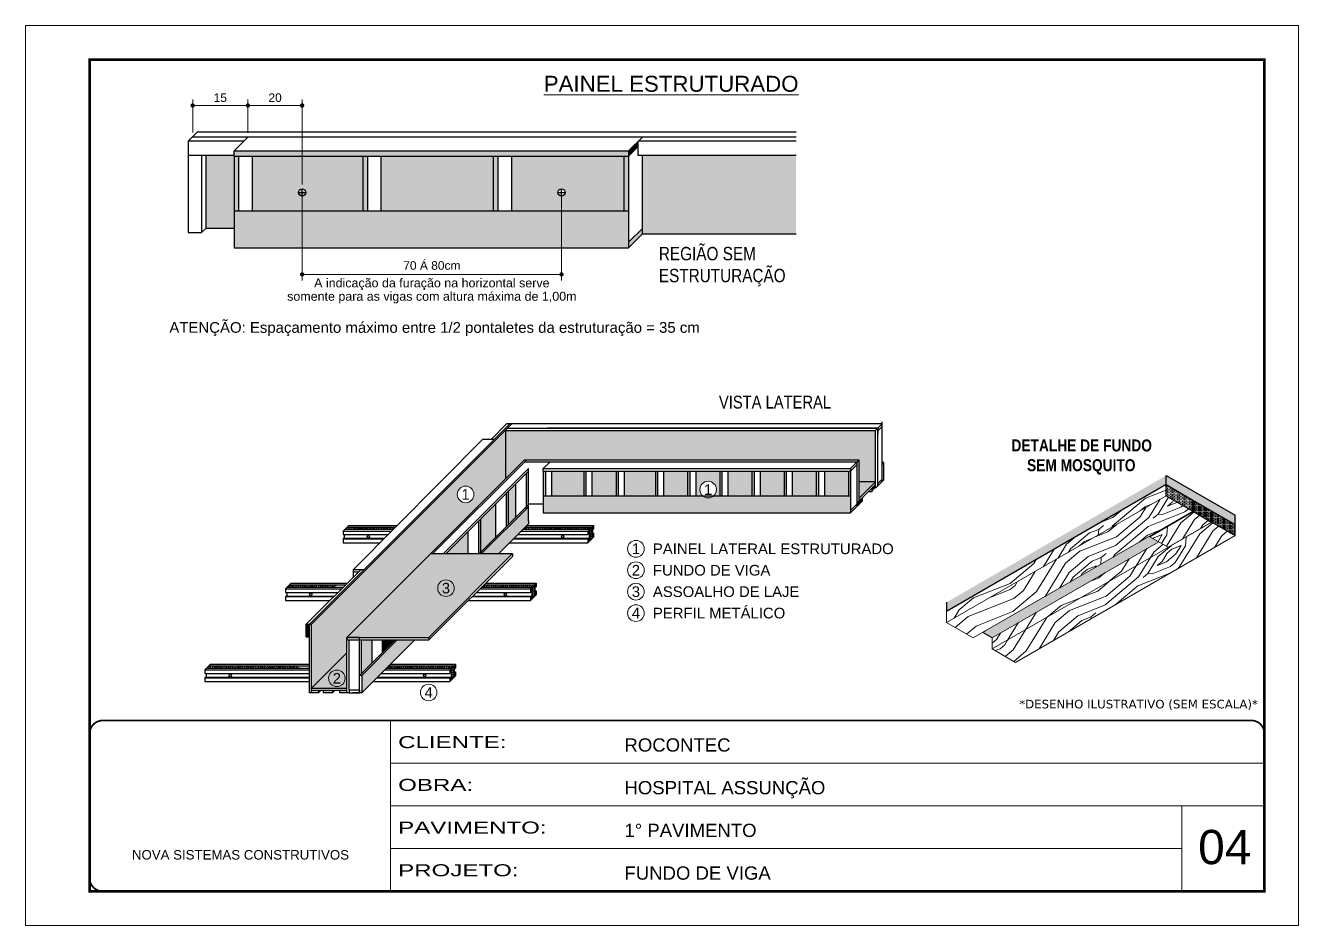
# Model space of a CAD drawing. Extents: x 3090 to 9343, y 762 to 5258.
# Drawn here: x 7845 to 9330, y 4208 to 5258 of the extents above; entities that cross this region are included whole.
import ezdxf
from ezdxf.enums import TextEntityAlignment as Align

# ---------------------------------------------------------------- set-up
doc = ezdxf.new("R2010")
doc.units = 0
doc.linetypes.add('CONTINUO', pattern=[0])
doc.linetypes.add('DASHED', pattern=[0.75, 0.5, -0.25])
for name, color, linetype, lineweight in [('CARIMBO', 255, 'Continuous', 9), ('Demarcação 1', 251, 'Continuous', 9), ('Folhas', 255, 'Continuous', 9), ('fundo', 100, 'Continuous', 9), ('Madeira', 126, 'Continuous', 18), ('SARRAFO DE PRESSAO', 251, 'DASHED', 9)]:
    doc.layers.add(name, color=color, linetype=linetype, lineweight=lineweight)
for name, color, linetype in [('COTA', 241, 'Continuous'), ('HACHURA MADEIRAS', 1, 'Continuous'), ('material do compensado', 7, 'Continuous'), ('texto', 7, 'Continuous')]:
    doc.layers.add(name, color=color, linetype=linetype)
doc.layers.add('Demarcação 2', color=7, linetype='Continuous', lineweight=9, true_color=0xe0e0e0)
doc.styles.add('ARIAL', font='arial.ttf')
doc.styles.add('CESAR1', font='arial.ttf', dxfattribs={"oblique": 15})
doc.styles.add('ROMANC', font='techb___.ttf', dxfattribs={"height": 2.5})
doc.styles.get("Standard").update_dxf_attribs({"font": 'arial.ttf'})
doc.styles.add('stylellllll', font='verdana.ttf', dxfattribs={"height": 2})
doc.styles.add('Tecnologia', font='')
doc.styles.add('texto', font='ARIALN.TTF')
doc.styles.get('Tecnologia').set_extended_font_data('Forgotten Futurist')
doc.dimstyles.new('1x', dxfattribs={"dimtxt": 10, "dimasz": 5, "dimexe": 7, "dimexo": 5, "dimgap": 4, "dimtad": 1, "dimdec": 1, "dimdsep": 46, "dimtxsty": 'Standard', "dimblk": 'DOT', "dimcen": 0.09, "dimclrd": 4, "dimclre": 4, "dimclrt": 2, "dimadec": 0, "dimazin": 2, "dimtfac": 1, "dimtdec": 1, "dimtmove": 0, "dimatfit": 3, "dimldrblk": 'DOT', "dimfxl": 1, "dimtolj": 1, "dimtzin": 0, "dimlwd": 9, "dimlwe": 9, "dimarcsym": 0})
pattern_1 = [(45, (5637.4348, 52896.9668), (0.99436891, 3.64601934), [4.6875, -0.9375, 0, -0.9375])]
pattern_2 = [(355, (-40489.24, 1860.12), (111.07494, 93.20294), [5.12645, -97.40264]), (85, (-40445.26, 1892.29), (-93.20294, 111.07494), [10.2529, -92.27619]), (40, (-40466.58, 1883.87), (8.936, 102.13894), [7.24881, -21.74642, 7.24881, -14.497615, 50.751904, -43.50449]), (40, (-40494.79, 1855.46), (8.936, 102.13894), [7.24983, -14.49967, 7.24983, -115.99871]), (40, (-40458.15, 1862.546), (8.936, 102.13894), [7.24983, -137.7482]), (40, (-40448.384, 1856.546), (8.936, 102.13894), [7.24983, -137.7482]), (40, (-40462.81, 1868.1), (8.936, 102.13894), [7.24983, -137.7482]), (40, (-40467.47, 1873.65), (8.936, 102.13894), [14.49967, -130.49838]), (40, (-40435.235, 1948.024), (8.936, 102.13894), [14.49967, -130.49838]), (40, (-40477.24, 1879.654), (8.936, 102.13894), [28.99933, -115.99871]), (40, (-40481.9, 1885.21), (8.936, 102.13894), [28.99933, -115.99871]), (40, (-40412.83, 1910.04), (8.936, 102.13894), [28.99933, -115.99871]), (40, (-40486.11, 1895.87), (8.936, 102.13894), [21.7497, -123.24834]), (40, (-40505.2, 1912.98), (8.936, 102.13894), [21.7497, -123.24834]), (40, (-40495.88, 1901.87), (8.936, 102.13894), [21.7497, -123.24834]), (40, (-40426.81, 1926.7), (8.936, 102.13894), [36.24951, -108.74853]), (40, (-40436.575, 1932.7), (8.936, 102.13894), [36.24951, -108.74853]), (40, (-40428.595, 1906.275), (8.936, 102.13894), [50.74931, -94.24873]), (21.56505, (-40478.132, 1869.44), (102.138945, -8.936), [11.4631, -217.79893]), (21.56505, (-40455.024, 1898.295), (102.138945, -8.936), [11.4631, -217.79893]), (21.56505, (-40461.024, 1888.528), (102.138945, -8.936), [11.4631, -217.79893]), (21.56505, (-40484.133, 1859.673), (102.138945, -8.936), [22.9262, -206.33583]), (21.56505, (-40459.684, 1903.85), (102.138945, -8.936), [34.3893, -194.87273]), (21.56505, (-40469.45, 1909.85), (102.138945, -8.936), [45.8524, -183.40963]), (21.56505, (-40479.22, 1915.85), (102.138945, -8.936), [45.8524, -183.40963]), (21.56505, (-40491.86, 1947.83), (102.138945, -8.936), [45.8524, -183.40963]), (21.56505, (-40492.75, 1937.62), (102.138945, -8.936), [57.3155, -171.94653]), (21.56505, (-40488.54, 1926.957), (102.138945, -8.936), [57.3155, -171.94653]), (58.43495, (-40456.364, 1882.974), (8.936, 102.138945), [11.4631, -217.79893]), (58.43495, (-40472.58, 1874.1), (8.936, 102.138945), [11.4631, -217.79893]), (58.43495, (-40489.24, 1860.12), (8.936, 102.138945), [22.9262, -206.33583]), (58.43495, (-40457.26, 1872.76), (8.936, 102.138945), [22.9262, -206.33583]), (58.43495, (-40499.9, 1855.907), (8.936, 102.138945), [34.3893, -194.87273]), (58.43495, (-40510.114, 1856.8), (8.936, 102.138945), [45.8524, -183.40963]), (58.43495, (-40417.743, 1853.865), (8.936, 102.138945), [45.8524, -183.40963]), (58.43495, (-40452.598, 1867.206), (8.936, 102.138945), [45.8524, -183.40963]), (58.43495, (-40433.063, 1855.205), (8.936, 102.138945), [57.3155, -171.94653]), (58.43495, (-40442.83, 1861.206), (8.936, 102.138945), [57.3155, -171.94653])]
pattern_3 = [(0, (-29596.7228, -5893.8315), (0.82275303, 1.645506056), [0, -1.645506056])]

# ---------------------------------------------------------------- blocks, each defined once
blk = doc.blocks.new('9999999999')
at = {"color": 30, "linetype": 'CONTINUO'}
for p, q in [((98564.6, 34230.2), (98564.6, 34429.4)), ((98564.6, 34379.6), (99584, 34379.6)), ((98564.6, 34329.8), (99488, 34329.8)), ((99584, 34329.8), (99488, 34329.8)), ((99488, 34329.8), (99488, 34230.2)), ((98564.6, 34280), (99488, 34280))]:
    blk.add_line(p, q, dxfattribs=at)
at = {"color": 30, "linetype": 'CONTINUO', "const_width": 2}
blk.add_lwpolyline([(99584, 34230.2), (99584, 34414.4, 0.414214), (99569, 34429.4), (98229, 34429.4, 0.414214), (98214, 34414.4), (98214, 34245.2, 0.414214), (98229, 34230.2), (99584, 34230.2)], format="xyb", dxfattribs=at)
at = {"layer": 'Folhas'}
blk.add_lwpolyline([(98139, 34190.2), (99624, 34190.2), (99624, 35240.2), (98139, 35240.2)], close=True, dxfattribs=at)
at = {"layer": 'Folhas', "color": 30, "const_width": 3}
blk.add_lwpolyline([(98214, 34230.2), (99584, 34230.2), (99584, 35200.2), (98214, 35200.2)], close=True, dxfattribs=at)
at = {"color": 7, "linetype": 'Continuous', "ltscale": 5, "style": 'ARIAL'}
for s, height, p in [('ROCONTEC', 15.48, (98837.7, 34393.1)), ('HOSPITAL ASSUNÇÃO', 15.483, (98837.7, 34343.3)), ('1° PAVIMENTO', 15.483, (98837.7, 34293.5)), ('NOVA SISTEMAS CONSTRUTIVOS', 11.059, (98263.2, 34267.2)), ('FUNDO DE VIGA', 15.483, (98837.7, 34243.7))]:
    blk.add_text(s, height=height, dxfattribs=at).set_placement(p)
at = {"layer": 'Folhas', "color": 7, "style": 'Tecnologia', "width": 1.5}
for s, p in [('CLIENTE:', (98573.7, 34397.2)), ('OBRA:', (98573.7, 34347.3)), ('PAVIMENTO:', (98573.7, 34297.5)), ('PROJETO:', (98573.7, 34247.7))]:
    blk.add_text(s, height=14, dxfattribs=at).set_placement(p)
blk = doc.blocks.new('_Dot')
at = {"color": 0, "linetype": 'ByBlock', "lineweight": -2}
blk.add_line((-0.5, 0), (-1, 0), dxfattribs=at)
at = {"color": 0, "linetype": 'ByBlock', "const_width": 0.5}
blk.add_lwpolyline([(-0.25, 0, 1), (0.25, 0, 1)], format="xyb", close=True, dxfattribs=at)
blk = doc.blocks.new('*D7')
at = {"layer": 'COTA', "color": 4, "lineweight": 9, "transparency": 16777216}
for p, q in [((8040, 5132.9), (8040, 5171.3)), ((8104.4, 5132.5), (8104.4, 5171.3)), ((8045, 5164.3), (8099.4, 5164.3))]:
    blk.add_line(p, q, dxfattribs=at)
at = {"layer": 'Defpoints', "color": 0, "transparency": 16777216}
for p in [(8104.4, 5164.3), (8040, 5127.9), (8104.4, 5127.5)]:
    blk.add_point(p, dxfattribs=at)
at = {"layer": 'COTA', "color": 4, "lineweight": 9, "transparency": 16777216, "xscale": 5, "yscale": 5, "zscale": 5, "rotation": 180}
blk.add_blockref('_Dot', (8040, 5164.3), dxfattribs=at)
at = {"layer": 'COTA', "color": 4, "lineweight": 9, "transparency": 16777216, "xscale": 5, "yscale": 5, "zscale": 5}
blk.add_blockref('_Dot', (8104.4, 5164.3), dxfattribs=at)
at = {"layer": 'COTA', "color": 2, "transparency": 16777216, "insert": (8072.2, 5173.4), "char_height": 10, "attachment_point": 5}
blk.add_mtext('\\A1;15', dxfattribs=at)
blk = doc.blocks.new('*D8')
at = {"layer": 'COTA', "color": 4, "lineweight": 9, "transparency": 16777216}
for p, q in [((8104.4, 5132.5), (8104.4, 5171.3)), ((8167.7, 5072), (8167.7, 5171.3)), ((8109.4, 5164.3), (8162.7, 5164.3))]:
    blk.add_line(p, q, dxfattribs=at)
at = {"layer": 'Defpoints', "color": 0, "transparency": 16777216}
for p in [(8167.7, 5164.3), (8104.4, 5127.5), (8167.7, 5067)]:
    blk.add_point(p, dxfattribs=at)
at = {"layer": 'COTA', "color": 4, "lineweight": 9, "transparency": 16777216, "xscale": 5, "yscale": 5, "zscale": 5, "rotation": 180}
blk.add_blockref('_Dot', (8104.4, 5164.3), dxfattribs=at)
at = {"layer": 'COTA', "color": 4, "lineweight": 9, "transparency": 16777216, "xscale": 5, "yscale": 5, "zscale": 5}
blk.add_blockref('_Dot', (8167.7, 5164.3), dxfattribs=at)
at = {"layer": 'COTA', "color": 2, "transparency": 16777216, "insert": (8136.1, 5173.4), "char_height": 10, "attachment_point": 5}
blk.add_mtext('\\A1;20', dxfattribs=at)
blk = doc.blocks.new('*D9')
at = {"layer": 'COTA', "color": 4, "lineweight": 9, "transparency": 16777216}
for p, q in [((8167.7, 5062), (8167.7, 4960.2)), ((8470.2, 5062), (8470.2, 4960.2)), ((8172.7, 4967.2), (8465.2, 4967.2))]:
    blk.add_line(p, q, dxfattribs=at)
at = {"layer": 'Defpoints', "color": 0, "transparency": 16777216}
for p in [(8167.7, 5067), (8470.2, 5067), (8470.2, 4967.2)]:
    blk.add_point(p, dxfattribs=at)
at = {"layer": 'COTA', "color": 4, "lineweight": 9, "transparency": 16777216, "xscale": 5, "yscale": 5, "zscale": 5, "rotation": 180}
blk.add_blockref('_Dot', (8167.7, 4967.2), dxfattribs=at)
at = {"layer": 'COTA', "color": 4, "lineweight": 9, "transparency": 16777216, "xscale": 5, "yscale": 5, "zscale": 5}
blk.add_blockref('_Dot', (8470.2, 4967.2), dxfattribs=at)
at = {"layer": 'COTA', "color": 2, "transparency": 16777216, "insert": (8319, 4977.6), "char_height": 10, "attachment_point": 5}
blk.add_mtext('\\A1;70 Á 80cm', dxfattribs=at)

msp = doc.modelspace()

# ---------------------------------------------------------------- hatches: boundary and pattern name
at = {"linetype": 'ByBlock', "ltscale": 2}
for points in [[(8548.27, 5111.42), (8088.22, 5111.42), (8088.22, 5105.04), (8548.27, 5105.04)], [(8088.11, 5041.33), (8093.43, 5041.33), (8093.43, 5104.93), (8088.11, 5104.93)], [(8238.29, 5041.33), (8243.61, 5041.33), (8243.62, 5104.93), (8238.29, 5104.93)], [(8429.24, 4693.84), (8431.59, 4696.19), (8431.59, 4737.63), (8429.24, 4735.28)], [(8448.89, 4709.07), (8451.33, 4709.07), (8451.33, 4737.79), (8448.89, 4737.79)], [(8496.17, 4709.07), (8498.61, 4709.07), (8498.61, 4737.79), (8496.17, 4737.79)], [(8533.7, 4709.07), (8536.14, 4709.07), (8536.14, 4737.79), (8533.7, 4737.79)], [(8579.63, 4709.07), (8582.07, 4709.07), (8582.07, 4737.79), (8579.63, 4737.79)], [(8617.17, 4709.07), (8619.6, 4709.07), (8619.6, 4737.79), (8617.17, 4737.79)], [(8654.7, 4709.07), (8657.14, 4709.07), (8657.14, 4737.79), (8654.7, 4737.79)], [(8692.23, 4709.07), (8694.67, 4709.07), (8694.67, 4737.79), (8692.23, 4737.79)], [(8729.77, 4709.07), (8732.2, 4709.07), (8732.2, 4737.79), (8729.77, 4737.79)], [(8767.3, 4709.07), (8769.74, 4709.07), (8769.74, 4737.79), (8767.3, 4737.79)], [(8804.83, 4709.07), (8807.27, 4709.07), (8807.27, 4737.79), (8804.83, 4737.79)], [(8846.16, 4747.77), (8844.14, 4747.77), (8844.14, 4745.54)], [(8405.9, 4672.97), (8408.25, 4675.33), (8408.25, 4714.62), (8405.9, 4712.27)], [(8429.35, 4693.94), (8429.35, 4696.42), (8375.95, 4643.02), (8375.95, 4641.14), (8376.54, 4641.14)], [(8375.84, 4681.88), (8373.49, 4679.53), (8373.49, 4641.03), (8375.84, 4641.03)], [(8278.68, 4541.01), (8276.11, 4541.01), (8234.66, 4499.55), (8237.22, 4499.55)], [(8261.47, 4526.36), (8263.82, 4528.72), (8263.82, 4540.9), (8261.47, 4540.9)]]:
    msp.add_hatch(color=256, dxfattribs=at).paths.add_polyline_path(points)
for points in [[(8559.62, 5116.3), (8559.62, 5122.67), (8548.27, 5111.42), (8548.27, 5105.04)], [(8390.67, 5041.33), (8396, 5041.33), (8396, 5105.04), (8390.67, 5105.04)], [(8836.53, 4717.98), (8836.53, 4722.18), (8832.3, 4717.98), (8832.3, 4713.79)], [(8821.36, 4707.14), (8815.38, 4701.2), (8815.38, 4697.01), (8821.36, 4702.94)], [(8176.14, 4559.16), (8172.47, 4559.16), (8172.47, 4544.3), (8176.14, 4544.3)]]:
    msp.add_hatch(color=256).paths.add_polyline_path(points)
h = msp.add_hatch(color=256)
h.paths.add_polyline_path([(8548.27, 5004.79), (8548.27, 4998.41), (8564.5, 5014.5), (8564.5, 5020.88)])
h.paths.add_polyline_path([(8542.95, 5041.33), (8548.27, 5041.33), (8548.27, 5105.04), (8542.95, 5105.04)])
at = {"linetype": 'Continuous', "ltscale": 1.5}
h = msp.add_hatch(dxfattribs=at)
h.set_pattern_fill('ANSI36', color=256, scale=15, style=0)
h.set_pattern_definition(pattern_1)
h.paths.add_polyline_path([(8219.9, 4672.46), (8217.4, 4669.95), (8273.96, 4669.95), (8276.45, 4672.46)])
h = msp.add_hatch(dxfattribs=at)
h.set_pattern_fill('ANSI36', color=256, scale=15, style=0)
h.set_pattern_definition(pattern_1)
h.paths.add_polyline_path([(8505.59, 4672.46), (8427.86, 4672.46), (8425.36, 4669.95), (8503.09, 4669.95)])
h.paths.add_polyline_path([(8505.59, 4672.46), (8503.09, 4669.95), (8503.09, 4656.34), (8505.59, 4658.84)])
h = msp.add_hatch(dxfattribs=at)
h.set_pattern_fill('ANSI36', color=256, scale=15, style=0)
h.set_pattern_definition(pattern_1)
h.paths.add_polyline_path([(8152.92, 4605.09), (8150.42, 4602.58), (8206.98, 4602.58), (8209.48, 4605.09)])
h = msp.add_hatch(dxfattribs=at)
h.set_pattern_fill('ANSI36', color=256, scale=15, style=0)
h.set_pattern_definition(pattern_1)
h.paths.add_polyline_path([(8438.61, 4605.09), (8436.11, 4602.58), (8436.11, 4588.97), (8438.61, 4591.47)])
h.paths.add_polyline_path([(8379.61, 4605.09), (8377.1, 4602.58), (8436.11, 4602.58), (8438.61, 4605.09)])
h = msp.add_hatch(dxfattribs=at)
h.set_pattern_fill('ANSI36', color=256, scale=15, style=0)
h.set_pattern_definition(pattern_1)
h.paths.add_polyline_path([(8058.85, 4510.46), (8056.34, 4507.96), (8163.82, 4507.96), (8163.82, 4510.46)])
h = msp.add_hatch(dxfattribs=at)
h.set_pattern_fill('ANSI36', color=256, scale=15, style=0)
h.set_pattern_definition(pattern_1)
h.paths.add_polyline_path([(8344.54, 4510.46), (8342.03, 4507.96), (8342.03, 4494.35), (8344.54, 4496.85)])
h.paths.add_polyline_path([(8268.44, 4510.46), (8265.93, 4507.96), (8342.03, 4507.96), (8344.54, 4510.46)])
at = {"linetype": 'ByBlock', "ltscale": 2}
h = msp.add_hatch(color=256, dxfattribs=at)
h.paths.add_polyline_path([(8186.92, 4482.17), (8178.7, 4482.17), (8178.7, 4479.25), (8186.92, 4479.25)])
h.paths.add_polyline_path([(8203.22, 4482.17), (8192.43, 4482.17), (8192.43, 4479.25), (8203.22, 4479.25)])
h.paths.add_polyline_path([(8219.77, 4482.17), (8211.55, 4482.17), (8211.55, 4479.25), (8219.77, 4479.25)])
at = {"layer": 'Demarcação 1'}
h = msp.add_hatch(color=256, dxfattribs=at)
h.paths.add_polyline_path([(8198.43, 4496.07, 1), (8217.79, 4496.07, 1)], flags=17)
h.paths.add_polyline_path([(8219.77, 4543.77), (8404.81, 4728.81), (8404.81, 4785.28), (8404.81, 4785.28), (8178.7, 4559.17), (8178.7, 4484.74), (8219.77, 4525.8)])
h.paths.add_polyline_path([(8348.63, 4710.6, -1), (8367.98, 4710.6, -1)], flags=16)
h.paths.add_polyline_path([(8200.23, 4486.82), (8215.99, 4486.82), (8215.99, 4505.37), (8200.23, 4505.37)], flags=24)
h.paths.add_polyline_path([(8350.43, 4701.35), (8366.18, 4701.35), (8366.18, 4719.91), (8350.43, 4719.91)], flags=24)
for points in [[(8404.81, 4728.81), (8426.75, 4750.75), (8817.31, 4750.75), (8817.31, 4725.12), (8836.53, 4725.12), (8836.53, 4785.28), (8404.81, 4785.28)], [(8817.31, 4725.12), (8817.31, 4706.07), (8836.53, 4725.12)]]:
    msp.add_hatch(color=256, dxfattribs=at).paths.add_polyline_path(points)
h = msp.add_hatch(color=256, dxfattribs=at)
h.paths.add_polyline_path([(8178.7, 4484.74), (8219.77, 4484.74), (8219.77, 4525.8)])
h.paths.add_polyline_path([(8198.43, 4496.07, -1), (8217.79, 4496.07, -1)], flags=16)
h.paths.add_polyline_path([(8200.23, 4486.82), (8215.99, 4486.82), (8215.99, 4505.37), (8200.23, 4505.37)], flags=24)
at = {"layer": 'Demarcação 2'}
for points in [[(8088.22, 5105.04), (8088.22, 5105.04), (8088.22, 5105.04), (8088.22, 5106.1), (8055.22, 5106.1), (8055.22, 5020.88), (8088.22, 5020.88)], [(8109.77, 5041.33), (8238.4, 5041.33), (8238.4, 5105.04), (8109.77, 5105.04)], [(8259.95, 5041.33), (8390.67, 5041.33), (8390.67, 5105.04), (8259.95, 5105.04)], [(8564.5, 5106.1), (8564.5, 5014.5), (8743.78, 5014.5), (8743.78, 5106.1)], [(8548.27, 5041.33), (8088.22, 5041.33), (8088.22, 5004.79), (8088.22, 4998.41), (8548.27, 4998.41)], [(8458.86, 4709.07), (8496.27, 4709.07), (8496.27, 4737.89), (8458.86, 4737.89)], [(8506.14, 4709.07), (8533.81, 4709.07), (8533.81, 4737.89), (8506.14, 4737.89)], [(8543.67, 4709.07), (8579.74, 4709.07), (8579.74, 4737.89), (8543.67, 4737.89)], [(8589.61, 4709.07), (8617.27, 4709.07), (8617.27, 4737.89), (8589.61, 4737.89)], [(8664.67, 4709.07), (8692.34, 4709.07), (8692.34, 4737.89), (8664.67, 4737.89)], [(8702.21, 4709.07), (8729.87, 4709.07), (8729.87, 4737.89), (8702.21, 4737.89)], [(8739.74, 4709.07), (8767.41, 4709.07), (8767.41, 4737.89), (8739.74, 4737.89)], [(8777.27, 4709.07), (8804.94, 4709.07), (8804.94, 4737.89), (8777.27, 4737.89)], [(8408.36, 4675.43), (8417.03, 4684.1), (8417.03, 4723.06), (8408.36, 4714.39)], [(8807.38, 4709.07), (8647.71, 4709.07, -0.3830345), (8634.78, 4709.07), (8449, 4709.07), (8449, 4689.07), (8807.38, 4689.07)], [(8375.95, 4643.02), (8393.69, 4660.76), (8393.69, 4699.72), (8375.95, 4681.99)], [(8431.7, 4679.21), (8431.7, 4696.29), (8376.54, 4641.14), (8396.54, 4641.14), (8431.69, 4676.29)], [(8335.1, 4641.14), (8361.28, 4641.14), (8361.28, 4667.31)], [(8237.01, 4501.9), (8249.26, 4514.15), (8249.26, 4541.01), (8237.01, 4541.01)], [(8298.98, 4541.01), (8293.49, 4541.01), (8278.68, 4541.01), (8237.22, 4499.55), (8237.22, 4479.25)], [(8263.93, 4528.82), (8276.11, 4541.01), (8263.93, 4541.01)]]:
    msp.add_hatch(color=256, dxfattribs=at).paths.add_polyline_path(points)
h = msp.add_hatch(color=256, dxfattribs=at)
h.paths.add_polyline_path([(8466, 5062.86, -1), (8474.36, 5062.86, -1)], flags=16)
h.paths.add_polyline_path([(8412.22, 5041.33), (8542.95, 5041.33), (8542.95, 5105.04), (8412.22, 5105.04)])
h = msp.add_hatch(color=256, dxfattribs=at)
h.paths.add_polyline_path([(8650.92, 4716.27, -1), (8631.57, 4716.27, -1)], flags=16)
h.paths.add_polyline_path([(8633.37, 4707.02), (8649.12, 4707.02), (8649.12, 4725.58), (8633.37, 4725.58)], flags=24)
h.paths.add_polyline_path([(8627.14, 4709.07), (8654.81, 4709.07), (8654.81, 4737.89), (8627.14, 4737.89)])
h = msp.add_hatch(color=256, dxfattribs=at)
h.paths.add_polyline_path([(8219.77, 4543.77), (8222.34, 4543.77), (8234.66, 4543.77), (8315.41, 4543.77), (8412.77, 4641.14), (8317.13, 4641.14)])
h.paths.add_polyline_path([(8327.51, 4591.76), (8343.37, 4591.76), (8343.37, 4610.64), (8327.51, 4610.64)], flags=24)
at = {"layer": 'fundo'}
h = msp.add_hatch(color=252, dxfattribs=at)
h.dxf.hatch_style = 1
h.paths.add_polyline_path([(8919.42, 4584.79), (8919.42, 4574.13), (9175.57, 4722.02), (9175.57, 4732.67)])
h = msp.add_hatch(color=252, dxfattribs=at)
h.dxf.hatch_style = 1
h.paths.add_polyline_path([(9206.65, 4714.73), (9175.57, 4732.67), (9175.57, 4722.02), (9206.65, 4704.08), (9255.98, 4675.59), (9255.98, 4686.25)])
h = msp.add_hatch(color=252, dxfattribs=at)
h.dxf.hatch_style = 1
h.paths.add_polyline_path([(9166.94, 4655.28), (9156.57, 4661.27), (9156.57, 4662.14), (8961.78, 4549.68), (8972.7, 4543.37)])
at = {"layer": 'HACHURA MADEIRAS'}
h = msp.add_hatch(dxfattribs=at)
h.set_pattern_fill('DOTS', scale=1.036539)
h.set_pattern_definition(pattern_3)
h.paths.add_polyline_path([(9206.65, 4691.05), (9206.65, 4704.08), (9175.57, 4722.02), (9175.57, 4709)])
h = msp.add_hatch(dxfattribs=at)
h.set_pattern_fill('DOTS', scale=1.036539)
h.set_pattern_definition(pattern_3)
h.paths.add_polyline_path([(9207.4, 4703.64), (9207.4, 4690.62), (9228.54, 4678.41), (9228.54, 4691.43)])
h = msp.add_hatch(dxfattribs=at)
h.set_pattern_fill('DOTS', scale=1.036539)
h.set_pattern_definition(pattern_3)
h.paths.add_polyline_path([(9228.84, 4691.26), (9228.84, 4678.24), (9255.98, 4662.57), (9255.98, 4675.59)])
at = {"layer": 'Madeira'}
h = msp.add_hatch(dxfattribs=at)
h.set_pattern_fill('PATRON00077', color=256, scale=102.529099, angle=355, pattern_type=2)
h.set_pattern_definition(pattern_2)
h.paths.add_polyline_path([(8919.42, 4574.13), (8919.42, 4561.11), (9175.57, 4709), (9175.57, 4722.02)])
h = msp.add_hatch(dxfattribs=at)
h.set_pattern_fill('PATRON00077', color=256, scale=102.529099, angle=355, pattern_type=2)
h.set_pattern_definition([(355, (-9386.72, -67380.45), (111.07494, 93.20294), [5.12645, -97.40264]), (85, (-9342.74, -67348.28), (-93.20294, 111.07494), [10.25291, -92.27619]), (40, (-9364.06, -67356.7), (8.936, 102.138945), [7.248807, -21.74642, 7.248807, -14.497615, 50.751904, -43.504487]), (40, (-9392.276, -67385.11), (8.936, 102.138945), [7.24983, -14.499665, 7.24983, -115.99871]), (40, (-9355.63, -67378.02), (8.936, 102.138945), [7.24983, -137.74821]), (40, (-9345.866, -67384.024), (8.936, 102.138945), [7.24983, -137.74821]), (40, (-9360.29, -67372.47), (8.936, 102.138945), [7.24983, -137.74821]), (40, (-9364.954, -67366.916), (8.936, 102.138945), [14.49967, -130.49838]), (40, (-9332.72, -67292.546), (8.936, 102.138945), [14.49967, -130.49838]), (40, (-9374.72, -67360.916), (8.936, 102.138945), [28.99933, -115.99871]), (40, (-9379.38, -67355.36), (8.936, 102.138945), [28.99933, -115.99871]), (40, (-9310.31, -67330.53), (8.936, 102.138945), [28.99933, -115.99871]), (40, (-9383.594, -67344.7), (8.936, 102.138945), [21.7497, -123.24834]), (40, (-9402.68, -67327.59), (8.936, 102.138945), [21.7497, -123.24834]), (40, (-9393.36, -67338.7), (8.936, 102.138945), [21.7497, -123.24834]), (40, (-9324.29, -67313.87), (8.936, 102.138945), [36.24951, -108.74853]), (40, (-9334.06, -67307.87), (8.936, 102.138945), [36.24951, -108.74853]), (40, (-9326.08, -67334.295), (8.936, 102.138945), [50.74931, -94.24873]), (21.56505, (-9375.614, -67371.13), (102.138945, -8.936), [11.4631, -217.79893]), (21.56505, (-9352.506, -67342.275), (102.138945, -8.936), [11.4631, -217.79893]), (21.56505, (-9358.506, -67352.04), (102.138945, -8.936), [11.4631, -217.79893]), (21.56505, (-9381.615, -67380.897), (102.138945, -8.936), [22.9262, -206.33583]), (21.56505, (-9357.166, -67336.72), (102.138945, -8.936), [34.3893, -194.87273]), (21.56505, (-9366.933, -67330.72), (102.138945, -8.936), [45.8524, -183.40963]), (21.56505, (-9376.7, -67324.72), (102.138945, -8.936), [45.8524, -183.40963]), (21.56505, (-9389.34, -67292.74), (102.138945, -8.936), [45.8524, -183.40963]), (21.56505, (-9390.234, -67302.95), (102.138945, -8.936), [57.31551, -171.94653]), (21.56505, (-9386.02, -67313.613), (102.138945, -8.936), [57.31551, -171.94653]), (58.43495, (-9353.846, -67357.596), (8.936, 102.138945), [11.4631, -217.79893]), (58.43495, (-9370.06, -67366.47), (8.936, 102.138945), [11.4631, -217.79893]), (58.43495, (-9386.72, -67380.45), (8.936, 102.138945), [22.9262, -206.33583]), (58.43495, (-9354.74, -67367.81), (8.936, 102.138945), [22.9262, -206.33583]), (58.43495, (-9397.383, -67384.663), (8.936, 102.138945), [34.3893, -194.87273]), (58.43495, (-9407.596, -67383.77), (8.936, 102.138945), [45.8524, -183.40963]), (58.43495, (-9315.225, -67386.705), (8.936, 102.138945), [45.8524, -183.40963]), (58.43495, (-9350.08, -67373.363), (8.936, 102.138945), [45.8524, -183.40963]), (58.43495, (-9330.545, -67385.365), (8.936, 102.138945), [57.31551, -171.94653]), (58.43495, (-9340.313, -67379.364), (8.936, 102.138945), [57.31551, -171.94653])])
h.paths.add_polyline_path([(8919.42, 4561.11), (8950.5, 4543.17), (9206.65, 4691.05), (9175.57, 4709)])
h = msp.add_hatch(dxfattribs=at)
h.set_pattern_fill('PATRON00077', color=256, scale=102.529099, angle=355, pattern_type=2)
h.set_pattern_definition(pattern_2)
h.paths.add_polyline_path([(8999.85, 4514.69), (9255.98, 4662.57), (9228.84, 4678.24), (8972.8, 4530.41)])
h = msp.add_hatch(dxfattribs=at)
h.set_pattern_fill('PATRON00077', color=256, scale=102.529099, angle=355, pattern_type=2)
h.set_pattern_definition([(355, (-40511.2, 1872.86), (111.07494, 93.20294), [5.12645, -97.40264]), (85, (-40467.22, 1905.03), (-93.20294, 111.07494), [10.2529, -92.27619]), (40, (-40488.54, 1896.61), (8.936, 102.13894), [7.24881, -21.74642, 7.24881, -14.497615, 50.751904, -43.50449]), (40, (-40516.76, 1868.2), (8.936, 102.13894), [7.24983, -14.49967, 7.24983, -115.99871]), (40, (-40480.116, 1875.285), (8.936, 102.13894), [7.24983, -137.7482]), (40, (-40470.35, 1869.285), (8.936, 102.13894), [7.24983, -137.7482]), (40, (-40484.776, 1880.84), (8.936, 102.13894), [7.24983, -137.7482]), (40, (-40489.436, 1886.39), (8.936, 102.13894), [14.49967, -130.49838]), (40, (-40457.2, 1960.76), (8.936, 102.13894), [14.49967, -130.49838]), (40, (-40499.2, 1892.39), (8.936, 102.13894), [28.99933, -115.99871]), (40, (-40503.86, 1897.95), (8.936, 102.13894), [28.99933, -115.99871]), (40, (-40434.79, 1922.78), (8.936, 102.13894), [28.99933, -115.99871]), (40, (-40508.08, 1908.61), (8.936, 102.13894), [21.7497, -123.24834]), (40, (-40527.164, 1925.716), (8.936, 102.13894), [21.7497, -123.24834]), (40, (-40517.84, 1914.61), (8.936, 102.13894), [21.7497, -123.24834]), (40, (-40448.77, 1939.44), (8.936, 102.13894), [36.24951, -108.74853]), (40, (-40458.54, 1945.44), (8.936, 102.13894), [36.24951, -108.74853]), (40, (-40450.56, 1919.014), (8.936, 102.13894), [50.74931, -94.24873]), (21.56505, (-40500.097, 1882.18), (102.138945, -8.936), [11.4631, -217.79893]), (21.56505, (-40476.99, 1911.034), (102.138945, -8.936), [11.4631, -217.79893]), (21.56505, (-40482.99, 1901.267), (102.138945, -8.936), [11.4631, -217.79893]), (21.56505, (-40506.097, 1872.413), (102.138945, -8.936), [22.9262, -206.33583]), (21.56505, (-40481.65, 1916.59), (102.138945, -8.936), [34.3893, -194.87273]), (21.56505, (-40491.415, 1922.59), (102.138945, -8.936), [45.8524, -183.40963]), (21.56505, (-40501.18, 1928.59), (102.138945, -8.936), [45.8524, -183.40963]), (21.56505, (-40513.822, 1960.57), (102.138945, -8.936), [45.8524, -183.40963]), (21.56505, (-40514.716, 1950.357), (102.138945, -8.936), [57.3155, -171.94653]), (21.56505, (-40510.503, 1939.696), (102.138945, -8.936), [57.3155, -171.94653]), (58.43495, (-40478.33, 1895.713), (8.936, 102.138945), [11.4631, -217.79893]), (58.43495, (-40494.543, 1886.84), (8.936, 102.138945), [11.4631, -217.79893]), (58.43495, (-40511.204, 1872.86), (8.936, 102.138945), [22.9262, -206.33583]), (58.43495, (-40479.22, 1885.5), (8.936, 102.138945), [22.9262, -206.33583]), (58.43495, (-40521.865, 1868.646), (8.936, 102.138945), [34.3893, -194.87273]), (58.43495, (-40532.08, 1869.54), (8.936, 102.138945), [45.8524, -183.40963]), (58.43495, (-40439.707, 1866.604), (8.936, 102.138945), [45.8524, -183.40963]), (58.43495, (-40474.56, 1879.946), (8.936, 102.138945), [45.8524, -183.40963]), (58.43495, (-40455.028, 1867.945), (8.936, 102.138945), [57.3155, -171.94653]), (58.43495, (-40464.795, 1873.945), (8.936, 102.138945), [57.3155, -171.94653])])
h.paths.add_polyline_path([(9177.71, 4649.06), (9228.54, 4678.41), (9206.88, 4690.98), (9156.57, 4661.27)])
h = msp.add_hatch(dxfattribs=at)
h.set_pattern_fill('PATRON00077', color=256, scale=102.529099, angle=355, pattern_type=2)
h.set_pattern_definition(pattern_2)
h.paths.add_polyline_path([(9178.07, 4648.85), (9166.79, 4655.36), (8972.63, 4543.34), (8972.7, 4530.35)])

# ---------------------------------------------------------------- linework, layer by layer
at = {"linetype": 'ByBlock', "ltscale": 2}
for p, q in [((8034.79, 5122.67), (8045.23, 5133.11)), ((8104.44, 5127.51), (8088.22, 5111.42)), ((8564.5, 5127.51), (8548.27, 5111.42)), ((8034.79, 5122.67), (8034.79, 5106.1)), ((8088.22, 5111.42), (8548.27, 5111.42)), ((8088.22, 5105.04), (8088.22, 5111.42)), ((8559.62, 5116.3), (8548.27, 5105.04)), ((8548.27, 5111.42), (8548.27, 4998.41)), ((8559.62, 5106.1), (8559.62, 5122.67)), ((8034.79, 5106.1), (8034.79, 5016.05)), ((8050.39, 5106.1), (8050.39, 5016.05)), ((8055.22, 5106.1), (8055.22, 5020.88)), ((8088.22, 5105.04), (8088.22, 4998.41)), ((8088.22, 5105.04), (8088.22, 5004.79)), ((8088.22, 5105.04), (8548.27, 5105.04)), ((8093.54, 5105.04), (8093.54, 5041.33)), ((8109.77, 5041.33), (8109.77, 5105.04)), ((8238.4, 5105.04), (8238.4, 5041.33)), ((8243.73, 5105.04), (8243.73, 5041.33)), ((8259.95, 5041.33), (8259.95, 5105.04)), ((8390.67, 5105.04), (8390.67, 5041.33)), ((8396, 5105.04), (8396, 5041.33)), ((8412.22, 5041.33), (8412.22, 5105.04)), ((8542.95, 5105.04), (8542.95, 5041.33)), ((8564.5, 5014.5), (8564.5, 5106.1)), ((8050.39, 5016.05), (8055.22, 5020.88)), ((8088.22, 5020.88), (8055.22, 5020.88)), ((8088.22, 5020.88), (8055.22, 5020.88)), ((8564.5, 5020.88), (8548.27, 5004.79)), ((8564.5, 5014.5), (8548.27, 4998.41)), ((8844.14, 4789.98), (8839.09, 4784.97)), ((8319.7, 4641.14), (8429.31, 4750.75)), ((8431.7, 4679.21), (8431.7, 4737.73)), ((8456.43, 4748.18), (8449, 4740.81)), ((8449, 4740.81), (8807.38, 4740.81)), ((8449, 4737.9), (8449, 4740.81)), ((8449, 4737.9), (8449, 4689.07)), ((8449, 4737.9), (8449, 4709.07)), ((8449, 4737.89), (8807.38, 4737.89)), ((8451.44, 4737.9), (8451.44, 4709.07)), ((8458.86, 4709.07), (8458.86, 4737.9)), ((8496.27, 4737.9), (8496.27, 4709.07)), ((8498.71, 4737.9), (8498.71, 4709.07)), ((8506.14, 4709.07), (8506.14, 4737.9)), ((8533.81, 4737.9), (8533.81, 4709.07)), ((8536.25, 4737.9), (8536.25, 4709.07)), ((8543.67, 4709.07), (8543.67, 4737.9)), ((8579.74, 4737.9), (8579.74, 4709.07)), ((8582.18, 4737.9), (8582.18, 4709.07)), ((8589.61, 4709.07), (8589.61, 4737.9)), ((8617.27, 4737.9), (8617.27, 4709.07)), ((8619.71, 4737.9), (8619.71, 4709.07)), ((8627.14, 4709.07), (8627.14, 4737.9)), ((8654.81, 4737.89), (8654.81, 4709.07)), ((8657.24, 4737.89), (8657.24, 4709.07)), ((8664.67, 4709.07), (8664.67, 4737.89)), ((8692.34, 4737.89), (8692.34, 4709.07)), ((8694.78, 4737.89), (8694.78, 4709.07)), ((8702.21, 4709.07), (8702.21, 4737.89)), ((8729.87, 4737.89), (8729.87, 4709.07)), ((8732.31, 4737.89), (8732.31, 4709.07)), ((8739.74, 4709.07), (8739.74, 4737.89)), ((8767.41, 4737.89), (8767.41, 4709.07)), ((8769.84, 4737.89), (8769.84, 4709.07)), ((8777.27, 4709.07), (8777.27, 4737.89)), ((8804.94, 4737.89), (8804.94, 4709.07)), ((8814.81, 4748.18), (8807.38, 4740.81)), ((8814.81, 4745.26), (8807.38, 4737.89)), ((8807.38, 4740.81), (8807.38, 4737.89)), ((8807.38, 4737.89), (8807.38, 4689.07)), ((8814.81, 4748.18), (8817.31, 4750.75)), ((8814.81, 4748.18), (8814.81, 4696.44)), ((8844.14, 4745.54), (8846.16, 4747.77)), ((8846.16, 4747.77), (8844.14, 4747.77)), ((8846.16, 4727.77), (8846.16, 4747.77)), ((8417.03, 4684.1), (8417.03, 4723.06)), ((8429.35, 4693.94), (8429.35, 4735.38)), ((8844.14, 4725.54), (8836.53, 4717.98)), ((8844.14, 4725.54), (8846.16, 4727.77)), ((8406.01, 4673.08), (8406.01, 4712.38)), ((8408.36, 4675.43), (8408.36, 4714.73)), ((8431.7, 4698.77), (8374.06, 4641.14)), ((8393.69, 4660.76), (8393.69, 4700.06)), ((8449, 4699.36), (8431.7, 4699.36)), ((8814.81, 4699.36), (8807.38, 4691.99)), ((8814.81, 4696.44), (8807.38, 4689.07)), ((8821.36, 4702.94), (8810.98, 4692.64)), ((8817.31, 4698.93), (8814.81, 4696.44)), ((8373.6, 4641.14), (8373.6, 4679.63)), ((8375.95, 4641.14), (8375.95, 4681.99)), ((8431.7, 4679.21), (8431.69, 4676.29)), ((8215.33, 4667.88), (8215.33, 4663.69)), ((8215.33, 4667.88), (8258.57, 4667.88)), ((8215.33, 4667.88), (8271.91, 4667.88)), ((8215.33, 4663.69), (8267.74, 4663.69)), ((8216.77, 4663.69), (8216.77, 4659.46)), ((8217.4, 4669.95), (8273.96, 4669.95)), ((8219.9, 4672.46), (8276.45, 4672.46)), ((8221.97, 4674.52), (8278.51, 4674.52)), ((8419.09, 4663.69), (8501.02, 4663.69)), ((8423.29, 4667.88), (8501.02, 4667.88)), ((8425.36, 4669.95), (8503.09, 4669.95)), ((8427.86, 4672.46), (8505.59, 4672.46)), ((8429.93, 4674.52), (8507.66, 4674.52)), ((8501.02, 4667.88), (8501.02, 4663.69)), ((8501.66, 4667.61), (8501.66, 4664.33)), ((8502.46, 4668.41), (8502.46, 4656.49)), ((8503.09, 4669.95), (8503.09, 4656.34)), ((8505.59, 4672.46), (8505.59, 4658.84)), ((8506.22, 4672.17), (8506.22, 4660.24)), ((8506.22, 4669.71), (8507.04, 4669.71)), ((8506.22, 4665.46), (8507.66, 4665.46)), ((8506.22, 4664.84), (8507.04, 4664.84)), ((8507.04, 4672.99), (8507.04, 4669.71)), ((8507.04, 4664.84), (8507.04, 4661.06)), ((8215.33, 4658.82), (8262.9, 4658.82)), ((8215.33, 4654.27), (8245.04, 4654.27)), ((8215.33, 4654.27), (8258.37, 4654.27)), ((8215.97, 4659.46), (8263.53, 4659.46)), ((8409.67, 4654.27), (8501.02, 4654.27)), ((8414.22, 4658.82), (8501.02, 4658.82)), ((8414.86, 4659.46), (8501.66, 4659.46)), ((8501.66, 4656.49), (8502.46, 4656.49)), ((8506.22, 4661.06), (8507.04, 4661.06)), ((8412.89, 4641.14), (8412.89, 4638.37)), ((8227.47, 4614.16), (8227.47, 4623.18)), ((8227.47, 4620.26), (8233.57, 4620.26)), ((8152.92, 4605.09), (8218.39, 4605.09)), ((8154.99, 4607.15), (8220.46, 4607.15)), ((8379.59, 4605.09), (8438.61, 4605.09)), ((8381.66, 4607.15), (8440.68, 4607.15)), ((8438.61, 4605.09), (8438.61, 4591.47)), ((8439.24, 4604.8), (8439.24, 4592.87)), ((8440.06, 4605.62), (8440.06, 4602.34)), ((8148.35, 4600.51), (8191.59, 4600.51)), ((8148.35, 4600.51), (8213.82, 4600.51)), ((8148.35, 4600.51), (8148.35, 4596.32)), ((8148.35, 4596.32), (8209.62, 4596.32)), ((8148.35, 4591.45), (8204.75, 4591.45)), ((8148.99, 4592.09), (8205.39, 4592.09)), ((8149.79, 4596.32), (8149.79, 4592.09)), ((8150.42, 4602.58), (8215.88, 4602.58)), ((8365.95, 4591.45), (8434.04, 4591.45)), ((8366.59, 4592.09), (8434.68, 4592.09)), ((8370.82, 4596.32), (8434.04, 4596.32)), ((8375.02, 4600.51), (8434.04, 4600.51)), ((8377.08, 4602.58), (8436.11, 4602.58)), ((8434.04, 4600.51), (8434.04, 4596.32)), ((8434.68, 4600.24), (8434.68, 4596.96)), ((8434.68, 4589.12), (8435.48, 4589.12)), ((8435.48, 4601.04), (8435.48, 4589.12)), ((8436.11, 4602.58), (8436.11, 4588.97)), ((8439.24, 4602.34), (8440.06, 4602.34)), ((8439.24, 4598.09), (8440.68, 4598.09)), ((8439.24, 4597.47), (8440.06, 4597.47)), ((8439.24, 4593.69), (8440.06, 4593.69)), ((8440.06, 4597.47), (8440.06, 4593.69)), ((8148.35, 4586.9), (8178.06, 4586.9)), ((8148.35, 4586.9), (8200.2, 4586.9)), ((8361.4, 4586.9), (8434.04, 4586.9)), ((8172.47, 4544.3), (8172.47, 4559.16)), ((8176.14, 4559.17), (8178.7, 4559.17)), ((8172.47, 4544.3), (8176.14, 4544.3)), ((8219.77, 4543.77), (8222.34, 4543.77)), ((8225.55, 4541.01), (8293.49, 4541.01)), ((8234.66, 4482.17), (8234.66, 4541.01)), ((8237.01, 4501.9), (8237.01, 4540.87)), ((8249.26, 4514.15), (8249.26, 4541.01)), ((8261.58, 4526.47), (8261.58, 4541.01)), ((8263.93, 4528.82), (8263.93, 4541.01)), ((8315.41, 4543.77), (8315.41, 4541.01)), ((8054.28, 4505.89), (8150.48, 4505.89)), ((8054.28, 4505.89), (8176.14, 4505.89)), ((8054.28, 4505.89), (8054.28, 4501.7)), ((8054.28, 4501.7), (8176.14, 4501.7)), ((8055.72, 4501.7), (8055.72, 4497.47)), ((8056.34, 4507.96), (8176.14, 4507.96)), ((8058.85, 4510.46), (8176.14, 4510.46)), ((8060.92, 4512.53), (8176.14, 4512.53)), ((8259.67, 4501.7), (8339.96, 4501.7)), ((8263.86, 4505.89), (8339.96, 4505.89)), ((8265.93, 4507.96), (8342.03, 4507.96)), ((8268.44, 4510.46), (8344.54, 4510.46)), ((8270.5, 4512.53), (8346.61, 4512.53)), ((8339.96, 4505.89), (8339.96, 4501.7)), ((8340.6, 4505.61), (8340.6, 4502.34)), ((8341.41, 4506.42), (8341.41, 4494.49)), ((8342.03, 4507.96), (8342.03, 4494.35)), ((8344.54, 4510.46), (8344.54, 4496.85)), ((8345.16, 4510.17), (8345.16, 4498.25)), ((8345.16, 4507.72), (8345.98, 4507.72)), ((8345.16, 4503.47), (8346.61, 4503.47)), ((8345.16, 4502.85), (8345.98, 4502.85)), ((8345.98, 4510.99), (8345.98, 4507.72)), ((8345.98, 4502.85), (8345.98, 4499.07)), ((8054.28, 4496.83), (8176.14, 4496.83)), ((8054.28, 4492.28), (8150.48, 4492.28)), ((8054.28, 4492.28), (8176.14, 4492.28)), ((8054.91, 4497.47), (8176.14, 4497.47)), ((8250.25, 4492.28), (8339.96, 4492.28)), ((8254.8, 4496.83), (8339.96, 4496.83)), ((8255.44, 4497.47), (8340.6, 4497.47)), ((8340.6, 4494.49), (8341.41, 4494.49)), ((8345.16, 4499.07), (8345.98, 4499.07)), ((8234.66, 4482.17), (8234.66, 4479.25))]:
    msp.add_line(p, q, dxfattribs=at)
for p, q in [((8743.78, 5127.51), (8039.62, 5127.51)), ((8743.78, 5133.11), (8045.23, 5133.11)), ((8099.57, 5122.67), (8034.79, 5122.67)), ((8743.78, 5122.67), (8559.62, 5122.67)), ((8088.22, 5106.1), (8034.79, 5106.1)), ((8743.78, 5106.1), (8559.62, 5106.1)), ((8088.09, 5041.33), (8548.27, 5041.33)), ((8034.79, 5016.05), (8050.39, 5016.05)), ((8088.22, 4998.41), (8548.27, 4998.41)), ((8409.86, 4792.9), (8176.14, 4559.17)), ((8412.43, 4792.9), (8178.7, 4559.17)), ((8406.2, 4792.9), (8388.11, 4774.8)), ((8404.81, 4785.28), (8836.53, 4785.28)), ((8404.81, 4785.28), (8404.81, 4728.81)), ((8844.14, 4792.9), (8406.2, 4792.9)), ((8407.38, 4787.85), (8839.09, 4787.85)), ((8839.09, 4787.85), (8453.48, 4787.85)), ((8839.09, 4787.85), (8836.53, 4785.28)), ((8836.53, 4717.98), (8836.53, 4785.28)), ((8844.14, 4792.9), (8839.09, 4787.85)), ((8839.09, 4720.53), (8839.09, 4787.85)), ((8839.09, 4787.85), (8839.09, 4781.69)), ((8844.14, 4727.77), (8844.14, 4795.14)), ((8844.14, 4725.54), (8844.14, 4792.9)), ((8378.21, 4774.8), (8227.47, 4623.18)), ((8391.77, 4774.8), (8378.21, 4774.8)), ((8426.75, 4750.75), (8219.77, 4543.77)), ((8332.02, 4641.14), (8431.7, 4740.81)), ((8335.1, 4641.14), (8431.7, 4737.73)), ((8817.31, 4750.75), (8426.75, 4750.75)), ((8814.81, 4748.18), (8426.75, 4748.18)), ((8431.7, 4689.07), (8431.7, 4740.81)), ((8817.31, 4698.93), (8817.31, 4750.75)), ((8836.53, 4725.12), (8817.31, 4706.07)), ((8844.14, 4728.46), (8839.09, 4723.41)), ((8449, 4709.07), (8807.38, 4709.07)), ((8836.53, 4722.18), (8815.38, 4701.2)), ((8832.3, 4713.79), (8828.07, 4713.79)), ((8832.3, 4717.98), (8832.3, 4713.79)), ((8431.69, 4696.29), (8376.54, 4641.14)), ((8821.36, 4702.94), (8821.36, 4707.14)), ((8449, 4689.07), (8807.38, 4689.07)), ((8221.97, 4674.52), (8215.33, 4667.88)), ((8361.28, 4641.14), (8361.28, 4667.31)), ((8431.69, 4676.29), (8396.54, 4641.14)), ((8507.66, 4674.52), (8501.02, 4667.88)), ((8501.66, 4664.33), (8501.02, 4663.69)), ((8502.46, 4668.41), (8501.66, 4667.61)), ((8507.04, 4672.99), (8506.22, 4672.17)), ((8507.66, 4670.33), (8507.04, 4669.71)), ((8507.66, 4665.46), (8507.04, 4664.84)), ((8507.66, 4660.91), (8501.02, 4654.27)), ((8502.46, 4656.49), (8501.66, 4655.68)), ((8507.04, 4661.06), (8506.22, 4660.24)), ((8315.41, 4543.77), (8412.77, 4641.14)), ((8315.53, 4541.01), (8412.89, 4638.37)), ((8412.89, 4641.14), (8317.13, 4641.14)), ((8236.49, 4623.18), (8172.47, 4559.17)), ((8227.47, 4623.18), (8240.15, 4623.18)), ((8154.99, 4607.15), (8148.35, 4600.51)), ((8440.68, 4607.15), (8434.04, 4600.51)), ((8440.06, 4605.62), (8439.24, 4604.8)), ((8434.68, 4596.96), (8434.04, 4596.32)), ((8440.68, 4593.54), (8434.04, 4586.9)), ((8435.48, 4601.04), (8434.68, 4600.24)), ((8435.48, 4589.12), (8434.68, 4588.31)), ((8440.06, 4593.69), (8439.24, 4592.87)), ((8440.68, 4602.96), (8440.06, 4602.34)), ((8440.68, 4598.09), (8440.06, 4597.47)), ((8172.47, 4559.16), (8176.14, 4559.16)), ((8176.14, 4482.17), (8176.14, 4559.17)), ((8178.7, 4479.25), (8178.7, 4559.17)), ((8219.77, 4479.25), (8219.77, 4543.77)), ((8219.77, 4543.77), (8315.41, 4543.77)), ((8219.77, 4543.77), (8219.77, 4541.01)), ((8219.77, 4541.01), (8226.68, 4541.01)), ((8234.66, 4543.77), (8222.34, 4543.77)), ((8222.34, 4482.17), (8222.34, 4541.01)), ((8222.34, 4541.01), (8222.34, 4540.69)), ((8234.66, 4479.25), (8234.66, 4543.77)), ((8276.11, 4541.01), (8234.66, 4499.55)), ((8298.98, 4541.01), (8237.22, 4479.25)), ((8278.68, 4541.01), (8237.22, 4499.55)), ((8293.49, 4541.01), (8315.53, 4541.01)), ((8219.77, 4525.8), (8178.7, 4484.74)), ((8060.92, 4512.53), (8054.28, 4505.89)), ((8237.22, 4499.55), (8234.66, 4499.55)), ((8237.22, 4499.55), (8237.22, 4479.25)), ((8346.61, 4512.53), (8339.96, 4505.89)), ((8340.6, 4502.34), (8339.96, 4501.7)), ((8341.41, 4506.42), (8340.6, 4505.61)), ((8345.98, 4510.99), (8345.16, 4510.17)), ((8346.61, 4508.34), (8345.98, 4507.72)), ((8346.61, 4503.47), (8345.98, 4502.85)), ((8178.7, 4484.74), (8219.77, 4484.74)), ((8346.61, 4498.92), (8339.96, 4492.28)), ((8341.41, 4494.49), (8340.6, 4493.69)), ((8345.98, 4499.07), (8345.16, 4498.25)), ((8176.14, 4479.25), (8176.14, 4482.17)), ((8186.92, 4479.25), (8176.14, 4479.25)), ((8178.7, 4482.17), (8219.77, 4482.17)), ((8178.7, 4482.17), (8186.92, 4482.17)), ((8186.92, 4482.17), (8186.92, 4479.25)), ((8186.92, 4479.25), (8189.84, 4482.17)), ((8192.43, 4482.17), (8203.22, 4482.17)), ((8192.43, 4479.25), (8192.43, 4482.17)), ((8203.22, 4479.25), (8192.43, 4479.25)), ((8203.22, 4479.25), (8206.14, 4482.17)), ((8203.22, 4482.17), (8203.22, 4479.25)), ((8211.55, 4482.17), (8219.77, 4482.17)), ((8211.55, 4479.25), (8211.55, 4482.17)), ((8222.34, 4479.25), (8211.55, 4479.25)), ((8222.34, 4482.17), (8222.34, 4479.25)), ((8234.66, 4482.17), (8222.34, 4482.17)), ((8222.34, 4479.25), (8234.66, 4479.25)), ((8237.22, 4479.25), (8226.44, 4479.25))]:
    msp.add_line(p, q)
at = {"linetype": 'Continuous', "ltscale": 1.5}
for p, q in [((8167.72, 5058.68), (8167.72, 5067.04)), ((8470.18, 5058.68), (8470.18, 5067.04)), ((8163.54, 5062.86), (8171.91, 5062.86)), ((8466, 5062.86), (8474.36, 5062.86)), ((8564.5, 5014.5), (8743.78, 5014.5))]:
    msp.add_line(p, q, dxfattribs=at)
at = {"color": 0}
msp.add_line((8836.53, 4725.12), (8817.31, 4725.12), dxfattribs=at)
at = {"ltscale": 2}
for p, q in [((8507.66, 4674.52), (8507.66, 4670.33)), ((8507.66, 4665.46), (8507.66, 4660.91)), ((8215.97, 4659.46), (8215.33, 4658.82)), ((8215.33, 4658.82), (8215.33, 4654.27)), ((8501.66, 4659.46), (8501.02, 4658.82)), ((8501.02, 4658.82), (8501.02, 4654.27)), ((8501.66, 4659.46), (8501.66, 4655.68)), ((8440.68, 4607.15), (8440.68, 4602.96)), ((8148.99, 4592.09), (8148.35, 4591.45)), ((8148.35, 4591.45), (8148.35, 4586.9)), ((8434.68, 4592.09), (8434.04, 4591.45)), ((8434.04, 4591.45), (8434.04, 4586.9)), ((8434.68, 4592.09), (8434.68, 4588.31)), ((8440.68, 4598.09), (8440.68, 4593.54)), ((8346.61, 4512.53), (8346.61, 4508.34)), ((8346.61, 4503.47), (8346.61, 4498.92)), ((8054.91, 4497.47), (8054.28, 4496.83)), ((8054.28, 4496.83), (8054.28, 4492.28)), ((8340.6, 4497.47), (8339.96, 4496.83)), ((8339.96, 4496.83), (8339.96, 4492.28)), ((8340.6, 4497.47), (8340.6, 4493.69))]:
    msp.add_line(p, q, dxfattribs=at)
at = {"linetype": 'Continuous', "ltscale": 1.5}
for centre in [(8167.72, 5062.86), (8470.18, 5062.86)]:
    msp.add_circle(centre, 4.18, dxfattribs=at)
at = {"linetype": 'ByBlock', "ltscale": 2}
for centre in [(8244.78, 4661.3), (8471.56, 4661.49), (8177.8, 4593.93), (8404.58, 4594.12), (8083.73, 4499.31), (8310.51, 4499.5)]:
    msp.add_circle(centre, 1.38, dxfattribs=at)
at = {"layer": 'CARIMBO'}
for centre, radius in [((8641.24, 4716.27), 9.68), ((8358.3, 4710.6), 9.68), ((8557.03, 4647.17), 9.77), ((8557.03, 4622.17), 9.77), ((8335.44, 4601.28), 9.68), ((8557.03, 4597.17), 9.77), ((8557.03, 4572.17), 9.77), ((8208.11, 4496.07), 9.68), ((8315.26, 4479.51), 9.68)]:
    msp.add_circle(centre, radius, dxfattribs=at)
at = {"layer": 'Madeira'}
for p, q in [((9175.57, 4709), (8919.42, 4561.11)), ((9206.65, 4691.05), (8950.5, 4543.17)), ((9228.84, 4678.24), (8972.7, 4530.35)), ((9207.4, 4690.62), (9156.57, 4661.27)), ((9228.54, 4678.41), (9177.71, 4649.06)), ((9166.94, 4655.28), (8972.7, 4543.37)), ((9255.98, 4662.57), (8999.84, 4514.68)), ((9156.57, 4661.27), (9178.01, 4648.89)), ((8919.42, 4561.11), (8919.42, 4574.13)), ((8919.42, 4561.11), (8950.5, 4543.17)), ((8972.7, 4530.35), (8972.7, 4543.37)), ((8972.7, 4530.35), (8999.84, 4514.68))]:
    msp.add_line(p, q, dxfattribs=at)
at = {"layer": 'material do compensado'}
for p, q in [((9175.57, 4709), (9175.57, 4732.67)), ((9175.57, 4732.67), (9206.65, 4714.73)), ((9175.57, 4722.02), (8919.42, 4574.13)), ((9175.57, 4722.02), (9206.65, 4704.08)), ((9175.57, 4709), (9206.65, 4691.05)), ((9206.65, 4714.73), (9255.98, 4686.25)), ((9206.65, 4704.08), (9255.98, 4675.59)), ((9206.65, 4691.05), (9206.65, 4704.08)), ((9207.4, 4690.62), (9207.4, 4703.64)), ((9207.4, 4690.62), (9228.54, 4678.41)), ((9228.54, 4678.41), (9228.54, 4691.43)), ((9228.84, 4678.24), (9228.84, 4691.26)), ((9228.84, 4678.24), (9255.98, 4662.57)), ((9255.98, 4662.57), (9255.98, 4686.25)), ((9156.57, 4661.27), (9156.57, 4662.14)), ((8919.42, 4584.79), (8919.42, 4574.13)), ((8972.7, 4543.37), (8961.78, 4549.68))]:
    msp.add_line(p, q, dxfattribs=at)

# ---------------------------------------------------------------- block references
at = {"layer": 'SARRAFO DE PRESSAO', "color": 6, "linetype": 'ByBlock'}
msp.add_blockref('9999999999', (-90294.05, -29982.53), dxfattribs=at)

# ---------------------------------------------------------------- texts
at = {"style": 'stylellllll'}
msp.add_text('*DESENHO ILUSTRATIVO (SEM ESCALA)*', height=10, dxfattribs=at).set_placement((9282.51, 4461.01), align=Align.RIGHT)
at = {"layer": 'CARIMBO', "linetype": 'Continuous', "ltscale": 2, "style": 'ARIAL'}
msp.add_text('%%UPAINEL ESTRUTURADO', height=18.59, dxfattribs=at).set_placement((8598.09, 5180.35), align=Align.CENTER)
at = {"layer": 'CARIMBO', "linetype": 'Continuous', "ltscale": 2, "style": 'texto'}
for s, height, p in [('REGIÃO SEM', 15.6, (8583.75, 4983.72)), ('ESTRUTURAÇÃO', 15.6, (8583.75, 4958.15)), ('VISTA LATERAL', 15, (8653.85, 4810.79))]:
    msp.add_text(s, height=height, dxfattribs=at).set_placement(p)
at = {"layer": 'CARIMBO', "color": 2, "style": 'ARIAL'}
for s, height, p in [('A indicação da furação na horizontal serve', 10.4, (8318.95, 4957.34)), ('somente para as vigas com altura máxima de 1,00m', 10.4, (8318.95, 4941.74)), ('ATENÇÃO: Espaçamento máximo entre 1/2 pontaletes da estruturação = 35 cm  ', 12.48, (8326.97, 4905.37))]:
    msp.add_text(s, height=height, dxfattribs=at).set_placement(p, align=Align.MIDDLE_CENTER)
at = {"layer": 'CARIMBO', "style": 'ARIAL'}
for s, height, p in [('1', 12.32, (8641.24, 4716.27)), ('1', 12.32, (8358.3, 4710.6)), ('1', 12.44, (8557.03, 4647.17)), ('2', 12.44, (8557.03, 4622.17)), ('3', 12.32, (8335.44, 4601.28)), ('3', 12.44, (8557.03, 4597.17)), ('4', 12.44, (8557.03, 4572.17)), ('2', 12.32, (8208.11, 4496.07)), ('4', 12.32, (8315.26, 4479.51))]:
    msp.add_text(s, height=height, dxfattribs=at).set_placement(p, align=Align.MIDDLE_CENTER)
at = {"layer": 'CARIMBO', "style": 'CESAR1'}
for s, p in [('PAINEL LATERAL ESTRUTURADO', (8576.8, 4647.17)), ('FUNDO DE VIGA', (8576.8, 4622.17)), ('ASSOALHO DE LAJE', (8576.8, 4597.17)), ('PERFIL METÁLICO', (8576.8, 4572.17))]:
    msp.add_text(s, height=12.436, dxfattribs=at).set_placement(p, align=Align.MIDDLE_LEFT)
at = {"layer": 'CARIMBO', "style": 'ARIAL'}
msp.add_text('04', height=40, dxfattribs=at).set_placement((9212.79, 4279.25))
at = {"layer": 'texto', "style": 'ROMANC'}
for s, p in [('DETALHE DE FUNDO ', (9079.24, 4767.75)), ('SEM MOSQUITO', (9076.5, 4744.7))]:
    msp.add_text(s, height=14, dxfattribs=at).set_placement(p, align=Align.MIDDLE_CENTER)

# ---------------------------------------------------------------- dimensions: what is measured, and where the dimension line sits
at = {"layer": 'COTA'}
for base, p1, p2, text, picture, middle in [((8104.44, 5164.31), (8040.01, 5127.89), (8104.44, 5127.51), '15', '*D7', (8072.23, 5173.42)), ((8167.72, 5164.31), (8104.44, 5127.51), (8167.72, 5067.04), '20', '*D8', (8136.08, 5173.42)), ((8470.18, 4967.21), (8167.72, 5067.04), (8470.18, 5067.04), '70 Á 80cm', '*D9', (8318.95, 4977.56))]:
    dim = msp.add_linear_dim(base=base, p1=p1, p2=p2, text=text, dimstyle='1x', dxfattribs=at)
    dim.commit()
    dim.dimension.update_dxf_attribs({"geometry": picture, "text_midpoint": middle})

doc.saveas('drawing.dxf')
